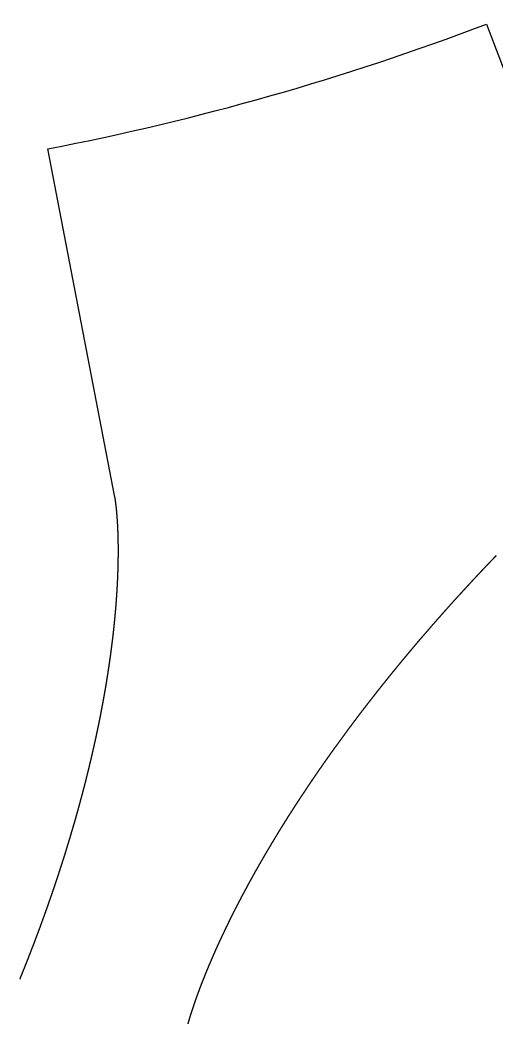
# Model space of a CAD drawing. Header units: centimetres. Extents: x -25.1 to 37.5, y -51.5 to 12.5.
# Drawn here: x 15.1942 to 15.3912, y -38.6774 to -38.2645 of the extents above; entities that cross this region are included whole.
import ezdxf

# ---------------------------------------------------------------- set-up
doc = ezdxf.new("R2010")
doc.units = ezdxf.units.CM
doc.header["$MEASUREMENT"] = 0
for name, color, linetype in [('robot assembler v21_Sketch67', 7, 'Continuous'), ('robot assembler v21_Sketch68', 7, 'Continuous'), ('robot assembler v21_Sketch75', 7, 'Continuous'), ('robot assembler v21_Sketch76', 7, 'Continuous'), ('robot assembler v21_Sketch86', 7, 'Continuous')]:
    doc.layers.add(name, color=color, linetype=linetype)

msp = doc.modelspace()

# ---------------------------------------------------------------- linework, layer by layer
at = {"layer": 'robot assembler v21_Sketch67'}
msp.add_open_spline([(15.39123, -38.4864, 50.1), (15.39101, -38.48662, 50.1), (15.39057, -38.48708, 50.1), (15.38992, -38.48776, 50.1), (15.38905, -38.48867, 50.1), (15.38797, -38.48981, 50.1), (15.38689, -38.49094, 50.1), (15.38581, -38.49208, 50.1), (15.38474, -38.49321, 50.1), (15.38368, -38.49435, 50.1), (15.38262, -38.49548, 50.1), (15.38156, -38.49662, 50.1), (15.38051, -38.49775, 50.1), (15.37946, -38.49888, 50.1), (15.37842, -38.50001, 50.1), (15.37738, -38.50115, 50.1), (15.37635, -38.50228, 50.1), (15.37532, -38.50341, 50.1), (15.37429, -38.50454, 50.1), (15.37327, -38.50566, 50.1), (15.37226, -38.50679, 50.1), (15.37125, -38.50792, 50.1), (15.37024, -38.50905, 50.1), (15.36924, -38.51017, 50.1), (15.36825, -38.5113, 50.1), (15.36725, -38.51242, 50.1), (15.36627, -38.51354, 50.1), (15.36528, -38.51467, 50.1), (15.36431, -38.51579, 50.1), (15.36333, -38.51691, 50.1), (15.36236, -38.51803, 50.1), (15.3614, -38.51915, 50.1), (15.36044, -38.52027, 50.1), (15.35949, -38.52138, 50.1), (15.35853, -38.5225, 50.1), (15.35759, -38.52361, 50.1), (15.35665, -38.52473, 50.1), (15.35571, -38.52584, 50.1), (15.35478, -38.52695, 50.1), (15.35385, -38.52806, 50.1), (15.35293, -38.52917, 50.1), (15.35201, -38.53028, 50.1), (15.3511, -38.53139, 50.1), (15.35019, -38.5325, 50.1), (15.34929, -38.5336, 50.1), (15.34839, -38.53471, 50.1), (15.3475, -38.53581, 50.1), (15.34661, -38.53691, 50.1), (15.34572, -38.53801, 50.1), (15.34484, -38.53911, 50.1), (15.34397, -38.54021, 50.1), (15.34309, -38.5413, 50.1), (15.34223, -38.5424, 50.1), (15.34137, -38.54349, 50.1), (15.34051, -38.54458, 50.1), (15.33966, -38.54567, 50.1), (15.33881, -38.54676, 50.1), (15.33797, -38.54785, 50.1), (15.33713, -38.54893, 50.1), (15.3363, -38.55002, 50.1), (15.33547, -38.5511, 50.1), (15.33464, -38.55218, 50.1), (15.33382, -38.55326, 50.1), (15.33301, -38.55434, 50.1), (15.3322, -38.55542, 50.1), (15.3314, -38.55649, 50.1), (15.3306, -38.55756, 50.1), (15.3298, -38.55864, 50.1), (15.32901, -38.55971, 50.1), (15.32822, -38.56077, 50.1), (15.32744, -38.56184, 50.1), (15.32666, -38.5629, 50.1), (15.32589, -38.56397, 50.1), (15.32513, -38.56503, 50.1), (15.32436, -38.56608, 50.1), (15.32361, -38.56714, 50.1), (15.32285, -38.5682, 50.1), (15.3221, -38.56925, 50.1), (15.32136, -38.5703, 50.1), (15.32062, -38.57135, 50.1), (15.31989, -38.57239, 50.1), (15.31916, -38.57344, 50.1), (15.31843, -38.57448, 50.1), (15.31771, -38.57552, 50.1), (15.317, -38.57656, 50.1), (15.31629, -38.57759, 50.1), (15.31558, -38.57863, 50.1), (15.31488, -38.57966, 50.1), (15.31419, -38.58069, 50.1), (15.31349, -38.58171, 50.1), (15.31281, -38.58274, 50.1), (15.31213, -38.58376, 50.1), (15.31145, -38.58478, 50.1), (15.31078, -38.5858, 50.1), (15.31011, -38.58681, 50.1), (15.30945, -38.58782, 50.1), (15.30879, -38.58883, 50.1), (15.30814, -38.58984, 50.1), (15.30749, -38.59085, 50.1), (15.30684, -38.59185, 50.1), (15.3062, -38.59285, 50.1), (15.30557, -38.59384, 50.1), (15.30494, -38.59484, 50.1), (15.30432, -38.59583, 50.1), (15.3037, -38.59682, 50.1), (15.30308, -38.5978, 50.1), (15.30247, -38.59878, 50.1), (15.30186, -38.59976, 50.1), (15.30126, -38.60074, 50.1), (15.30067, -38.60171, 50.1), (15.30008, -38.60269, 50.1), (15.29949, -38.60365, 50.1), (15.29891, -38.60462, 50.1), (15.29833, -38.60558, 50.1), (15.29776, -38.60654, 50.1), (15.29719, -38.6075, 50.1), (15.29663, -38.60845, 50.1), (15.29607, -38.6094, 50.1), (15.29551, -38.61034, 50.1), (15.29497, -38.61129, 50.1), (15.29442, -38.61223, 50.1), (15.29388, -38.61316, 50.1), (15.29335, -38.61409, 50.1), (15.29282, -38.61502, 50.1), (15.29229, -38.61595, 50.1), (15.29177, -38.61687, 50.1), (15.29126, -38.61779, 50.1), (15.29075, -38.61871, 50.1), (15.29024, -38.61962, 50.1), (15.28974, -38.62053, 50.1), (15.28924, -38.62143, 50.1), (15.28875, -38.62233, 50.1), (15.28826, -38.62323, 50.1), (15.28778, -38.62412, 50.1), (15.28731, -38.62501, 50.1), (15.28683, -38.62589, 50.1), (15.28636, -38.62678, 50.1), (15.2859, -38.62765, 50.1), (15.28544, -38.62853, 50.1), (15.28499, -38.6294, 50.1), (15.28454, -38.63026, 50.1), (15.28409, -38.63112, 50.1), (15.28365, -38.63198, 50.1), (15.28322, -38.63283, 50.1), (15.28279, -38.63368, 50.1), (15.28236, -38.63452, 50.1), (15.28194, -38.63536, 50.1), (15.28153, -38.6362, 50.1), (15.28111, -38.63703, 50.1), (15.28071, -38.63785, 50.1), (15.28031, -38.63868, 50.1), (15.27991, -38.63949, 50.1), (15.27951, -38.6403, 50.1), (15.27913, -38.64111, 50.1), (15.27874, -38.64191, 50.1), (15.27836, -38.64271, 50.1), (15.27799, -38.64351, 50.1), (15.27762, -38.64429, 50.1), (15.27726, -38.64508, 50.1), (15.2769, -38.64586, 50.1), (15.27654, -38.64663, 50.1), (15.27619, -38.6474, 50.1), (15.27584, -38.64816, 50.1), (15.2755, -38.64892, 50.1), (15.27516, -38.64967, 50.1), (15.27483, -38.65042, 50.1), (15.2745, -38.65116, 50.1), (15.27418, -38.65189, 50.1), (15.27386, -38.65262, 50.1), (15.27355, -38.65335, 50.1), (15.27324, -38.65407, 50.1), (15.27293, -38.65478, 50.1), (15.27263, -38.65549, 50.1), (15.27234, -38.65619, 50.1), (15.27205, -38.65689, 50.1), (15.27176, -38.65758, 50.1), (15.27148, -38.65826, 50.1), (15.2712, -38.65894, 50.1), (15.27093, -38.65961, 50.1), (15.27066, -38.66027, 50.1), (15.27039, -38.66093, 50.1), (15.27013, -38.66159, 50.1), (15.26988, -38.66223, 50.1), (15.26963, -38.66287, 50.1), (15.26938, -38.66351, 50.1), (15.26914, -38.66413, 50.1), (15.2689, -38.66475, 50.1), (15.26867, -38.66536, 50.1), (15.26844, -38.66597, 50.1), (15.26822, -38.66657, 50.1), (15.268, -38.66716, 50.1), (15.26778, -38.66775, 50.1), (15.26757, -38.66832, 50.1), (15.26737, -38.66889, 50.1), (15.26717, -38.66946, 50.1), (15.26697, -38.67001, 50.1), (15.26678, -38.67056, 50.1), (15.26659, -38.6711, 50.1), (15.2664, -38.67163, 50.1), (15.26622, -38.67216, 50.1), (15.26605, -38.67267, 50.1), (15.26587, -38.67318, 50.1), (15.26571, -38.67368, 50.1), (15.26554, -38.67417, 50.1), (15.26539, -38.67466, 50.1), (15.26523, -38.67513, 50.1), (15.26508, -38.6756, 50.1), (15.26494, -38.67606, 50.1), (15.26479, -38.67651, 50.1), (15.26466, -38.67695, 50.1), (15.26452, -38.67738, 50.1), (15.26439, -38.6778, 50.1), (15.26427, -38.67821, 50.1), (15.26415, -38.67862, 50.1), (15.26403, -38.67901, 50.1), (15.26392, -38.6794, 50.1), (15.26381, -38.67977, 50.1), (15.2637, -38.68014, 50.1), (15.2636, -38.68049, 50.1), (15.26351, -38.68084, 50.1), (15.26341, -38.68117, 50.1), (15.26332, -38.68149, 50.1), (15.26324, -38.68181, 50.1), (15.26316, -38.68211, 50.1), (15.26308, -38.6824, 50.1), (15.26301, -38.68268, 50.1), (15.26294, -38.68295, 50.1), (15.26287, -38.68321, 50.1), (15.26281, -38.68346, 50.1), (15.26275, -38.68369, 50.1), (15.2627, -38.68391, 50.1), (15.26264, -38.68412, 50.1), (15.2626, -38.68432, 50.1), (15.26255, -38.68451, 50.1), (15.26251, -38.68468, 50.1), (15.26248, -38.68484, 50.1), (15.26244, -38.68498, 50.1), (15.26241, -38.68512, 50.1), (15.26239, -38.68524, 50.1), (15.26236, -38.68534, 50.1), (15.26235, -38.68543, 50.1), (15.26233, -38.68549, 50.1), (15.26232, -38.68553, 50.1), (15.26232, -38.68556, 50.1), (15.26232, -38.68557, 50.1)], degree=5, dxfattribs=at)
at = {"layer": 'robot assembler v21_Sketch68'}
msp.add_open_spline([(15.39123, -38.4864, 50.1), (15.39101, -38.48662, 50.1), (15.39057, -38.48708, 50.1), (15.38992, -38.48776, 50.1), (15.38905, -38.48867, 50.1), (15.38797, -38.48981, 50.1), (15.38689, -38.49094, 50.1), (15.38581, -38.49208, 50.1), (15.38474, -38.49321, 50.1), (15.38368, -38.49435, 50.1), (15.38262, -38.49548, 50.1), (15.38156, -38.49662, 50.1), (15.38051, -38.49775, 50.1), (15.37946, -38.49888, 50.1), (15.37842, -38.50001, 50.1), (15.37738, -38.50115, 50.1), (15.37635, -38.50228, 50.1), (15.37532, -38.50341, 50.1), (15.37429, -38.50454, 50.1), (15.37327, -38.50566, 50.1), (15.37226, -38.50679, 50.1), (15.37125, -38.50792, 50.1), (15.37024, -38.50905, 50.1), (15.36924, -38.51017, 50.1), (15.36825, -38.5113, 50.1), (15.36725, -38.51242, 50.1), (15.36627, -38.51354, 50.1), (15.36528, -38.51467, 50.1), (15.36431, -38.51579, 50.1), (15.36333, -38.51691, 50.1), (15.36236, -38.51803, 50.1), (15.3614, -38.51915, 50.1), (15.36044, -38.52027, 50.1), (15.35949, -38.52138, 50.1), (15.35853, -38.5225, 50.1), (15.35759, -38.52361, 50.1), (15.35665, -38.52473, 50.1), (15.35571, -38.52584, 50.1), (15.35478, -38.52695, 50.1), (15.35385, -38.52806, 50.1), (15.35293, -38.52917, 50.1), (15.35201, -38.53028, 50.1), (15.3511, -38.53139, 50.1), (15.35019, -38.5325, 50.1), (15.34929, -38.5336, 50.1), (15.34839, -38.53471, 50.1), (15.3475, -38.53581, 50.1), (15.34661, -38.53691, 50.1), (15.34572, -38.53801, 50.1), (15.34484, -38.53911, 50.1), (15.34397, -38.54021, 50.1), (15.34309, -38.5413, 50.1), (15.34223, -38.5424, 50.1), (15.34137, -38.54349, 50.1), (15.34051, -38.54458, 50.1), (15.33966, -38.54567, 50.1), (15.33881, -38.54676, 50.1), (15.33797, -38.54785, 50.1), (15.33713, -38.54893, 50.1), (15.3363, -38.55002, 50.1), (15.33547, -38.5511, 50.1), (15.33464, -38.55218, 50.1), (15.33382, -38.55326, 50.1), (15.33301, -38.55434, 50.1), (15.3322, -38.55542, 50.1), (15.3314, -38.55649, 50.1), (15.3306, -38.55756, 50.1), (15.3298, -38.55864, 50.1), (15.32901, -38.55971, 50.1), (15.32822, -38.56077, 50.1), (15.32744, -38.56184, 50.1), (15.32666, -38.5629, 50.1), (15.32589, -38.56397, 50.1), (15.32513, -38.56503, 50.1), (15.32436, -38.56608, 50.1), (15.32361, -38.56714, 50.1), (15.32285, -38.5682, 50.1), (15.3221, -38.56925, 50.1), (15.32136, -38.5703, 50.1), (15.32062, -38.57135, 50.1), (15.31989, -38.57239, 50.1), (15.31916, -38.57344, 50.1), (15.31843, -38.57448, 50.1), (15.31771, -38.57552, 50.1), (15.317, -38.57656, 50.1), (15.31629, -38.57759, 50.1), (15.31558, -38.57863, 50.1), (15.31488, -38.57966, 50.1), (15.31419, -38.58069, 50.1), (15.31349, -38.58171, 50.1), (15.31281, -38.58274, 50.1), (15.31213, -38.58376, 50.1), (15.31145, -38.58478, 50.1), (15.31078, -38.5858, 50.1), (15.31011, -38.58681, 50.1), (15.30945, -38.58782, 50.1), (15.30879, -38.58883, 50.1), (15.30814, -38.58984, 50.1), (15.30749, -38.59085, 50.1), (15.30684, -38.59185, 50.1), (15.3062, -38.59285, 50.1), (15.30557, -38.59384, 50.1), (15.30494, -38.59484, 50.1), (15.30432, -38.59583, 50.1), (15.3037, -38.59682, 50.1), (15.30308, -38.5978, 50.1), (15.30247, -38.59878, 50.1), (15.30186, -38.59976, 50.1), (15.30126, -38.60074, 50.1), (15.30067, -38.60171, 50.1), (15.30008, -38.60269, 50.1), (15.29949, -38.60365, 50.1), (15.29891, -38.60462, 50.1), (15.29833, -38.60558, 50.1), (15.29776, -38.60654, 50.1), (15.29719, -38.6075, 50.1), (15.29663, -38.60845, 50.1), (15.29607, -38.6094, 50.1), (15.29551, -38.61034, 50.1), (15.29497, -38.61129, 50.1), (15.29442, -38.61223, 50.1), (15.29388, -38.61316, 50.1), (15.29335, -38.61409, 50.1), (15.29282, -38.61502, 50.1), (15.29229, -38.61595, 50.1), (15.29177, -38.61687, 50.1), (15.29126, -38.61779, 50.1), (15.29075, -38.61871, 50.1), (15.29024, -38.61962, 50.1), (15.28974, -38.62053, 50.1), (15.28924, -38.62143, 50.1), (15.28875, -38.62233, 50.1), (15.28826, -38.62323, 50.1), (15.28778, -38.62412, 50.1), (15.28731, -38.62501, 50.1), (15.28683, -38.62589, 50.1), (15.28636, -38.62678, 50.1), (15.2859, -38.62765, 50.1), (15.28544, -38.62853, 50.1), (15.28499, -38.6294, 50.1), (15.28454, -38.63026, 50.1), (15.28409, -38.63112, 50.1), (15.28365, -38.63198, 50.1), (15.28322, -38.63283, 50.1), (15.28279, -38.63368, 50.1), (15.28236, -38.63452, 50.1), (15.28194, -38.63536, 50.1), (15.28153, -38.6362, 50.1), (15.28111, -38.63703, 50.1), (15.28071, -38.63785, 50.1), (15.28031, -38.63868, 50.1), (15.27991, -38.63949, 50.1), (15.27951, -38.6403, 50.1), (15.27913, -38.64111, 50.1), (15.27874, -38.64191, 50.1), (15.27836, -38.64271, 50.1), (15.27799, -38.64351, 50.1), (15.27762, -38.64429, 50.1), (15.27726, -38.64508, 50.1), (15.2769, -38.64586, 50.1), (15.27654, -38.64663, 50.1), (15.27619, -38.6474, 50.1), (15.27584, -38.64816, 50.1), (15.2755, -38.64892, 50.1), (15.27516, -38.64967, 50.1), (15.27483, -38.65042, 50.1), (15.2745, -38.65116, 50.1), (15.27418, -38.65189, 50.1), (15.27386, -38.65262, 50.1), (15.27355, -38.65335, 50.1), (15.27324, -38.65407, 50.1), (15.27293, -38.65478, 50.1), (15.27263, -38.65549, 50.1), (15.27234, -38.65619, 50.1), (15.27205, -38.65689, 50.1), (15.27176, -38.65758, 50.1), (15.27148, -38.65826, 50.1), (15.2712, -38.65894, 50.1), (15.27093, -38.65961, 50.1), (15.27066, -38.66027, 50.1), (15.27039, -38.66093, 50.1), (15.27013, -38.66159, 50.1), (15.26988, -38.66223, 50.1), (15.26963, -38.66287, 50.1), (15.26938, -38.66351, 50.1), (15.26914, -38.66413, 50.1), (15.2689, -38.66475, 50.1), (15.26867, -38.66536, 50.1), (15.26844, -38.66597, 50.1), (15.26822, -38.66657, 50.1), (15.268, -38.66716, 50.1), (15.26778, -38.66775, 50.1), (15.26757, -38.66832, 50.1), (15.26737, -38.66889, 50.1), (15.26717, -38.66946, 50.1), (15.26697, -38.67001, 50.1), (15.26678, -38.67056, 50.1), (15.26659, -38.6711, 50.1), (15.2664, -38.67163, 50.1), (15.26622, -38.67216, 50.1), (15.26605, -38.67267, 50.1), (15.26587, -38.67318, 50.1), (15.26571, -38.67368, 50.1), (15.26554, -38.67417, 50.1), (15.26539, -38.67466, 50.1), (15.26523, -38.67513, 50.1), (15.26508, -38.6756, 50.1), (15.26494, -38.67606, 50.1), (15.26479, -38.67651, 50.1), (15.26466, -38.67695, 50.1), (15.26452, -38.67738, 50.1), (15.26439, -38.6778, 50.1), (15.26427, -38.67821, 50.1), (15.26415, -38.67862, 50.1), (15.26403, -38.67901, 50.1), (15.26392, -38.6794, 50.1), (15.26381, -38.67977, 50.1), (15.2637, -38.68014, 50.1), (15.2636, -38.68049, 50.1), (15.26351, -38.68084, 50.1), (15.26341, -38.68117, 50.1), (15.26332, -38.68149, 50.1), (15.26324, -38.68181, 50.1), (15.26316, -38.68211, 50.1), (15.26308, -38.6824, 50.1), (15.26301, -38.68268, 50.1), (15.26294, -38.68295, 50.1), (15.26287, -38.68321, 50.1), (15.26281, -38.68346, 50.1), (15.26275, -38.68369, 50.1), (15.2627, -38.68391, 50.1), (15.26264, -38.68412, 50.1), (15.2626, -38.68432, 50.1), (15.26255, -38.68451, 50.1), (15.26251, -38.68468, 50.1), (15.26248, -38.68484, 50.1), (15.26244, -38.68498, 50.1), (15.26241, -38.68512, 50.1), (15.26239, -38.68524, 50.1), (15.26236, -38.68534, 50.1), (15.26235, -38.68543, 50.1), (15.26233, -38.68549, 50.1), (15.26232, -38.68553, 50.1), (15.26232, -38.68556, 50.1), (15.26232, -38.68557, 50.1)], degree=5, dxfattribs=at)
at = {"layer": 'robot assembler v21_Sketch75'}
for p, q in [((15.38722, -38.26623, 50.1), (15.43952, -38.40349, 50.1)), ((15.23354, -38.46209, 50.1), (15.20575, -38.31786, 50.1)), ((15.23356, -38.46218, 50.1), (15.23354, -38.46209, 50.1))]:
    msp.add_line(p, q, dxfattribs=at)
msp.add_arc((15, -37.25, 50.1), 1.0875, 280.90593, 290.85877, dxfattribs=at)
msp.add_open_spline([(15.19424, -38.6617, 50.1), (15.19434, -38.66145, 50.1), (15.19455, -38.66094, 50.1), (15.19486, -38.66017, 50.1), (15.19527, -38.65916, 50.1), (15.19578, -38.65789, 50.1), (15.19628, -38.65663, 50.1), (15.19678, -38.65537, 50.1), (15.19728, -38.6541, 50.1), (15.19777, -38.65285, 50.1), (15.19826, -38.65159, 50.1), (15.19875, -38.65033, 50.1), (15.19923, -38.64908, 50.1), (15.19971, -38.64783, 50.1), (15.20019, -38.64658, 50.1), (15.20066, -38.64534, 50.1), (15.20113, -38.64409, 50.1), (15.2016, -38.64285, 50.1), (15.20206, -38.64161, 50.1), (15.20252, -38.64037, 50.1), (15.20297, -38.63913, 50.1), (15.20342, -38.6379, 50.1), (15.20387, -38.63667, 50.1), (15.20431, -38.63544, 50.1), (15.20475, -38.63421, 50.1), (15.20519, -38.63299, 50.1), (15.20562, -38.63176, 50.1), (15.20605, -38.63054, 50.1), (15.20648, -38.62932, 50.1), (15.2069, -38.62811, 50.1), (15.20732, -38.6269, 50.1), (15.20774, -38.62568, 50.1), (15.20815, -38.62448, 50.1), (15.20856, -38.62327, 50.1), (15.20896, -38.62206, 50.1), (15.20936, -38.62086, 50.1), (15.20976, -38.61966, 50.1), (15.21016, -38.61847, 50.1), (15.21055, -38.61727, 50.1), (15.21094, -38.61608, 50.1), (15.21132, -38.61489, 50.1), (15.2117, -38.61371, 50.1), (15.21208, -38.61252, 50.1), (15.21245, -38.61134, 50.1), (15.21282, -38.61016, 50.1), (15.21319, -38.60898, 50.1), (15.21355, -38.60781, 50.1), (15.21391, -38.60664, 50.1), (15.21427, -38.60547, 50.1), (15.21462, -38.60431, 50.1), (15.21497, -38.60314, 50.1), (15.21532, -38.60198, 50.1), (15.21566, -38.60082, 50.1), (15.216, -38.59967, 50.1), (15.21634, -38.59852, 50.1), (15.21667, -38.59737, 50.1), (15.217, -38.59622, 50.1), (15.21733, -38.59508, 50.1), (15.21765, -38.59394, 50.1), (15.21797, -38.5928, 50.1), (15.21829, -38.59167, 50.1), (15.2186, -38.59053, 50.1), (15.21891, -38.5894, 50.1), (15.21922, -38.58828, 50.1), (15.21952, -38.58716, 50.1), (15.21982, -38.58603, 50.1), (15.22012, -38.58492, 50.1), (15.22041, -38.5838, 50.1), (15.2207, -38.58269, 50.1), (15.22099, -38.58158, 50.1), (15.22127, -38.58048, 50.1), (15.22155, -38.57938, 50.1), (15.22183, -38.57828, 50.1), (15.2221, -38.57718, 50.1), (15.22237, -38.57609, 50.1), (15.22264, -38.575, 50.1), (15.2229, -38.57392, 50.1), (15.22316, -38.57284, 50.1), (15.22342, -38.57176, 50.1), (15.22367, -38.57068, 50.1), (15.22392, -38.56961, 50.1), (15.22417, -38.56854, 50.1), (15.22442, -38.56747, 50.1), (15.22466, -38.56641, 50.1), (15.2249, -38.56535, 50.1), (15.22513, -38.5643, 50.1), (15.22536, -38.56324, 50.1), (15.22559, -38.5622, 50.1), (15.22582, -38.56115, 50.1), (15.22604, -38.56011, 50.1), (15.22626, -38.55907, 50.1), (15.22648, -38.55804, 50.1), (15.22669, -38.55701, 50.1), (15.2269, -38.55598, 50.1), (15.22711, -38.55496, 50.1), (15.22731, -38.55394, 50.1), (15.22751, -38.55292, 50.1), (15.22771, -38.55191, 50.1), (15.22791, -38.5509, 50.1), (15.2281, -38.54989, 50.1), (15.22829, -38.54889, 50.1), (15.22848, -38.54789, 50.1), (15.22866, -38.5469, 50.1), (15.22884, -38.54591, 50.1), (15.22902, -38.54493, 50.1), (15.22919, -38.54394, 50.1), (15.22936, -38.54297, 50.1), (15.22953, -38.54199, 50.1), (15.2297, -38.54102, 50.1), (15.22986, -38.54006, 50.1), (15.23002, -38.5391, 50.1), (15.23018, -38.53814, 50.1), (15.23033, -38.53718, 50.1), (15.23048, -38.53624, 50.1), (15.23063, -38.53529, 50.1), (15.23078, -38.53435, 50.1), (15.23092, -38.53341, 50.1), (15.23106, -38.53248, 50.1), (15.2312, -38.53155, 50.1), (15.23133, -38.53063, 50.1), (15.23146, -38.52971, 50.1), (15.23159, -38.52879, 50.1), (15.23172, -38.52788, 50.1), (15.23184, -38.52698, 50.1), (15.23196, -38.52607, 50.1), (15.23208, -38.52518, 50.1), (15.2322, -38.52428, 50.1), (15.23231, -38.52339, 50.1), (15.23242, -38.52251, 50.1), (15.23253, -38.52163, 50.1), (15.23263, -38.52076, 50.1), (15.23274, -38.51989, 50.1), (15.23284, -38.51902, 50.1), (15.23293, -38.51816, 50.1), (15.23303, -38.51731, 50.1), (15.23312, -38.51645, 50.1), (15.23321, -38.51561, 50.1), (15.2333, -38.51477, 50.1), (15.23338, -38.51393, 50.1), (15.23346, -38.5131, 50.1), (15.23354, -38.51227, 50.1), (15.23362, -38.51145, 50.1), (15.2337, -38.51063, 50.1), (15.23377, -38.50982, 50.1), (15.23384, -38.50902, 50.1), (15.23391, -38.50821, 50.1), (15.23397, -38.50742, 50.1), (15.23404, -38.50663, 50.1), (15.2341, -38.50584, 50.1), (15.23416, -38.50506, 50.1), (15.23421, -38.50429, 50.1), (15.23427, -38.50352, 50.1), (15.23432, -38.50275, 50.1), (15.23437, -38.50199, 50.1), (15.23441, -38.50124, 50.1), (15.23446, -38.50049, 50.1), (15.2345, -38.49975, 50.1), (15.23454, -38.49901, 50.1), (15.23458, -38.49828, 50.1), (15.23462, -38.49755, 50.1), (15.23466, -38.49683, 50.1), (15.23469, -38.49612, 50.1), (15.23472, -38.49541, 50.1), (15.23475, -38.49471, 50.1), (15.23477, -38.49401, 50.1), (15.2348, -38.49332, 50.1), (15.23482, -38.49264, 50.1), (15.23484, -38.49196, 50.1), (15.23486, -38.49128, 50.1), (15.23488, -38.49062, 50.1), (15.2349, -38.48996, 50.1), (15.23491, -38.4893, 50.1), (15.23492, -38.48865, 50.1), (15.23493, -38.48801, 50.1), (15.23494, -38.48737, 50.1), (15.23495, -38.48674, 50.1), (15.23495, -38.48612, 50.1), (15.23496, -38.4855, 50.1), (15.23496, -38.48489, 50.1), (15.23496, -38.48429, 50.1), (15.23496, -38.48369, 50.1), (15.23496, -38.4831, 50.1), (15.23495, -38.48252, 50.1), (15.23495, -38.48194, 50.1), (15.23494, -38.48137, 50.1), (15.23493, -38.48081, 50.1), (15.23492, -38.48025, 50.1), (15.23491, -38.4797, 50.1), (15.2349, -38.47916, 50.1), (15.23489, -38.47862, 50.1), (15.23487, -38.47809, 50.1), (15.23485, -38.47757, 50.1), (15.23484, -38.47706, 50.1), (15.23482, -38.47655, 50.1), (15.2348, -38.47605, 50.1), (15.23478, -38.47556, 50.1), (15.23476, -38.47507, 50.1), (15.23474, -38.4746, 50.1), (15.23471, -38.47413, 50.1), (15.23469, -38.47366, 50.1), (15.23467, -38.47321, 50.1), (15.23464, -38.47276, 50.1), (15.23461, -38.47233, 50.1), (15.23459, -38.4719, 50.1), (15.23456, -38.47147, 50.1), (15.23453, -38.47106, 50.1), (15.2345, -38.47065, 50.1), (15.23447, -38.47025, 50.1), (15.23444, -38.46986, 50.1), (15.23441, -38.46948, 50.1), (15.23438, -38.46911, 50.1), (15.23435, -38.46874, 50.1), (15.23432, -38.46839, 50.1), (15.23429, -38.46804, 50.1), (15.23426, -38.4677, 50.1), (15.23422, -38.46737, 50.1), (15.23419, -38.46705, 50.1), (15.23416, -38.46674, 50.1), (15.23413, -38.46644, 50.1), (15.2341, -38.46614, 50.1), (15.23407, -38.46586, 50.1), (15.23403, -38.46558, 50.1), (15.234, -38.46532, 50.1), (15.23397, -38.46506, 50.1), (15.23394, -38.46482, 50.1), (15.23391, -38.46458, 50.1), (15.23388, -38.46436, 50.1), (15.23386, -38.46414, 50.1), (15.23383, -38.46393, 50.1), (15.2338, -38.46374, 50.1), (15.23377, -38.46355, 50.1), (15.23375, -38.46338, 50.1), (15.23373, -38.46321, 50.1), (15.2337, -38.46306, 50.1), (15.23368, -38.46291, 50.1), (15.23366, -38.46278, 50.1), (15.23364, -38.46266, 50.1), (15.23362, -38.46255, 50.1), (15.23361, -38.46245, 50.1), (15.23359, -38.46237, 50.1), (15.23358, -38.46229, 50.1), (15.23357, -38.46224, 50.1), (15.23356, -38.46221, 50.1), (15.23356, -38.46219, 50.1), (15.23356, -38.46218, 50.1)], degree=5, dxfattribs=at)
at = {"layer": 'robot assembler v21_Sketch76'}
for p, q in [((15.38722, -38.26623, 50.1), (15.43952, -38.40349, 50.1)), ((15.23354, -38.46209, 50.1), (15.20575, -38.31786, 50.1)), ((15.23356, -38.46218, 50.1), (15.23354, -38.46209, 50.1))]:
    msp.add_line(p, q, dxfattribs=at)
msp.add_arc((15, -37.25, 50.1), 1.0875, 280.90593, 290.85877, dxfattribs=at)
msp.add_open_spline([(15.19424, -38.6617, 50.1), (15.19434, -38.66145, 50.1), (15.19455, -38.66094, 50.1), (15.19486, -38.66017, 50.1), (15.19527, -38.65916, 50.1), (15.19578, -38.65789, 50.1), (15.19628, -38.65663, 50.1), (15.19678, -38.65537, 50.1), (15.19728, -38.6541, 50.1), (15.19777, -38.65285, 50.1), (15.19826, -38.65159, 50.1), (15.19875, -38.65033, 50.1), (15.19923, -38.64908, 50.1), (15.19971, -38.64783, 50.1), (15.20019, -38.64658, 50.1), (15.20066, -38.64534, 50.1), (15.20113, -38.64409, 50.1), (15.2016, -38.64285, 50.1), (15.20206, -38.64161, 50.1), (15.20252, -38.64037, 50.1), (15.20297, -38.63913, 50.1), (15.20342, -38.6379, 50.1), (15.20387, -38.63667, 50.1), (15.20431, -38.63544, 50.1), (15.20475, -38.63421, 50.1), (15.20519, -38.63299, 50.1), (15.20562, -38.63176, 50.1), (15.20605, -38.63054, 50.1), (15.20648, -38.62932, 50.1), (15.2069, -38.62811, 50.1), (15.20732, -38.6269, 50.1), (15.20774, -38.62568, 50.1), (15.20815, -38.62448, 50.1), (15.20856, -38.62327, 50.1), (15.20896, -38.62206, 50.1), (15.20936, -38.62086, 50.1), (15.20976, -38.61966, 50.1), (15.21016, -38.61847, 50.1), (15.21055, -38.61727, 50.1), (15.21094, -38.61608, 50.1), (15.21132, -38.61489, 50.1), (15.2117, -38.61371, 50.1), (15.21208, -38.61252, 50.1), (15.21245, -38.61134, 50.1), (15.21282, -38.61016, 50.1), (15.21319, -38.60898, 50.1), (15.21355, -38.60781, 50.1), (15.21391, -38.60664, 50.1), (15.21427, -38.60547, 50.1), (15.21462, -38.60431, 50.1), (15.21497, -38.60314, 50.1), (15.21532, -38.60198, 50.1), (15.21566, -38.60082, 50.1), (15.216, -38.59967, 50.1), (15.21634, -38.59852, 50.1), (15.21667, -38.59737, 50.1), (15.217, -38.59622, 50.1), (15.21733, -38.59508, 50.1), (15.21765, -38.59394, 50.1), (15.21797, -38.5928, 50.1), (15.21829, -38.59167, 50.1), (15.2186, -38.59053, 50.1), (15.21891, -38.5894, 50.1), (15.21922, -38.58828, 50.1), (15.21952, -38.58716, 50.1), (15.21982, -38.58603, 50.1), (15.22012, -38.58492, 50.1), (15.22041, -38.5838, 50.1), (15.2207, -38.58269, 50.1), (15.22099, -38.58158, 50.1), (15.22127, -38.58048, 50.1), (15.22155, -38.57938, 50.1), (15.22183, -38.57828, 50.1), (15.2221, -38.57718, 50.1), (15.22237, -38.57609, 50.1), (15.22264, -38.575, 50.1), (15.2229, -38.57392, 50.1), (15.22316, -38.57284, 50.1), (15.22342, -38.57176, 50.1), (15.22367, -38.57068, 50.1), (15.22392, -38.56961, 50.1), (15.22417, -38.56854, 50.1), (15.22442, -38.56747, 50.1), (15.22466, -38.56641, 50.1), (15.2249, -38.56535, 50.1), (15.22513, -38.5643, 50.1), (15.22536, -38.56324, 50.1), (15.22559, -38.5622, 50.1), (15.22582, -38.56115, 50.1), (15.22604, -38.56011, 50.1), (15.22626, -38.55907, 50.1), (15.22648, -38.55804, 50.1), (15.22669, -38.55701, 50.1), (15.2269, -38.55598, 50.1), (15.22711, -38.55496, 50.1), (15.22731, -38.55394, 50.1), (15.22751, -38.55292, 50.1), (15.22771, -38.55191, 50.1), (15.22791, -38.5509, 50.1), (15.2281, -38.54989, 50.1), (15.22829, -38.54889, 50.1), (15.22848, -38.54789, 50.1), (15.22866, -38.5469, 50.1), (15.22884, -38.54591, 50.1), (15.22902, -38.54493, 50.1), (15.22919, -38.54394, 50.1), (15.22936, -38.54297, 50.1), (15.22953, -38.54199, 50.1), (15.2297, -38.54102, 50.1), (15.22986, -38.54006, 50.1), (15.23002, -38.5391, 50.1), (15.23018, -38.53814, 50.1), (15.23033, -38.53718, 50.1), (15.23048, -38.53624, 50.1), (15.23063, -38.53529, 50.1), (15.23078, -38.53435, 50.1), (15.23092, -38.53341, 50.1), (15.23106, -38.53248, 50.1), (15.2312, -38.53155, 50.1), (15.23133, -38.53063, 50.1), (15.23146, -38.52971, 50.1), (15.23159, -38.52879, 50.1), (15.23172, -38.52788, 50.1), (15.23184, -38.52698, 50.1), (15.23196, -38.52607, 50.1), (15.23208, -38.52518, 50.1), (15.2322, -38.52428, 50.1), (15.23231, -38.52339, 50.1), (15.23242, -38.52251, 50.1), (15.23253, -38.52163, 50.1), (15.23263, -38.52076, 50.1), (15.23274, -38.51989, 50.1), (15.23284, -38.51902, 50.1), (15.23293, -38.51816, 50.1), (15.23303, -38.51731, 50.1), (15.23312, -38.51645, 50.1), (15.23321, -38.51561, 50.1), (15.2333, -38.51477, 50.1), (15.23338, -38.51393, 50.1), (15.23346, -38.5131, 50.1), (15.23354, -38.51227, 50.1), (15.23362, -38.51145, 50.1), (15.2337, -38.51063, 50.1), (15.23377, -38.50982, 50.1), (15.23384, -38.50902, 50.1), (15.23391, -38.50821, 50.1), (15.23397, -38.50742, 50.1), (15.23404, -38.50663, 50.1), (15.2341, -38.50584, 50.1), (15.23416, -38.50506, 50.1), (15.23421, -38.50429, 50.1), (15.23427, -38.50352, 50.1), (15.23432, -38.50275, 50.1), (15.23437, -38.50199, 50.1), (15.23441, -38.50124, 50.1), (15.23446, -38.50049, 50.1), (15.2345, -38.49975, 50.1), (15.23454, -38.49901, 50.1), (15.23458, -38.49828, 50.1), (15.23462, -38.49755, 50.1), (15.23466, -38.49683, 50.1), (15.23469, -38.49612, 50.1), (15.23472, -38.49541, 50.1), (15.23475, -38.49471, 50.1), (15.23477, -38.49401, 50.1), (15.2348, -38.49332, 50.1), (15.23482, -38.49264, 50.1), (15.23484, -38.49196, 50.1), (15.23486, -38.49128, 50.1), (15.23488, -38.49062, 50.1), (15.2349, -38.48996, 50.1), (15.23491, -38.4893, 50.1), (15.23492, -38.48865, 50.1), (15.23493, -38.48801, 50.1), (15.23494, -38.48737, 50.1), (15.23495, -38.48674, 50.1), (15.23495, -38.48612, 50.1), (15.23496, -38.4855, 50.1), (15.23496, -38.48489, 50.1), (15.23496, -38.48429, 50.1), (15.23496, -38.48369, 50.1), (15.23496, -38.4831, 50.1), (15.23495, -38.48252, 50.1), (15.23495, -38.48194, 50.1), (15.23494, -38.48137, 50.1), (15.23493, -38.48081, 50.1), (15.23492, -38.48025, 50.1), (15.23491, -38.4797, 50.1), (15.2349, -38.47916, 50.1), (15.23489, -38.47862, 50.1), (15.23487, -38.47809, 50.1), (15.23485, -38.47757, 50.1), (15.23484, -38.47706, 50.1), (15.23482, -38.47655, 50.1), (15.2348, -38.47605, 50.1), (15.23478, -38.47556, 50.1), (15.23476, -38.47507, 50.1), (15.23474, -38.4746, 50.1), (15.23471, -38.47413, 50.1), (15.23469, -38.47366, 50.1), (15.23467, -38.47321, 50.1), (15.23464, -38.47276, 50.1), (15.23461, -38.47233, 50.1), (15.23459, -38.4719, 50.1), (15.23456, -38.47147, 50.1), (15.23453, -38.47106, 50.1), (15.2345, -38.47065, 50.1), (15.23447, -38.47025, 50.1), (15.23444, -38.46986, 50.1), (15.23441, -38.46948, 50.1), (15.23438, -38.46911, 50.1), (15.23435, -38.46874, 50.1), (15.23432, -38.46839, 50.1), (15.23429, -38.46804, 50.1), (15.23426, -38.4677, 50.1), (15.23422, -38.46737, 50.1), (15.23419, -38.46705, 50.1), (15.23416, -38.46674, 50.1), (15.23413, -38.46644, 50.1), (15.2341, -38.46614, 50.1), (15.23407, -38.46586, 50.1), (15.23403, -38.46558, 50.1), (15.234, -38.46532, 50.1), (15.23397, -38.46506, 50.1), (15.23394, -38.46482, 50.1), (15.23391, -38.46458, 50.1), (15.23388, -38.46436, 50.1), (15.23386, -38.46414, 50.1), (15.23383, -38.46393, 50.1), (15.2338, -38.46374, 50.1), (15.23377, -38.46355, 50.1), (15.23375, -38.46338, 50.1), (15.23373, -38.46321, 50.1), (15.2337, -38.46306, 50.1), (15.23368, -38.46291, 50.1), (15.23366, -38.46278, 50.1), (15.23364, -38.46266, 50.1), (15.23362, -38.46255, 50.1), (15.23361, -38.46245, 50.1), (15.23359, -38.46237, 50.1), (15.23358, -38.46229, 50.1), (15.23357, -38.46224, 50.1), (15.23356, -38.46221, 50.1), (15.23356, -38.46219, 50.1), (15.23356, -38.46218, 50.1)], degree=5, dxfattribs=at)
at = {"layer": 'robot assembler v21_Sketch86', "extrusion": (0, -2.44929e-16, -1)}
msp.add_circle((-15, -37.25, -23.9), 1.5, dxfattribs=at)

doc.saveas('drawing.dxf')
